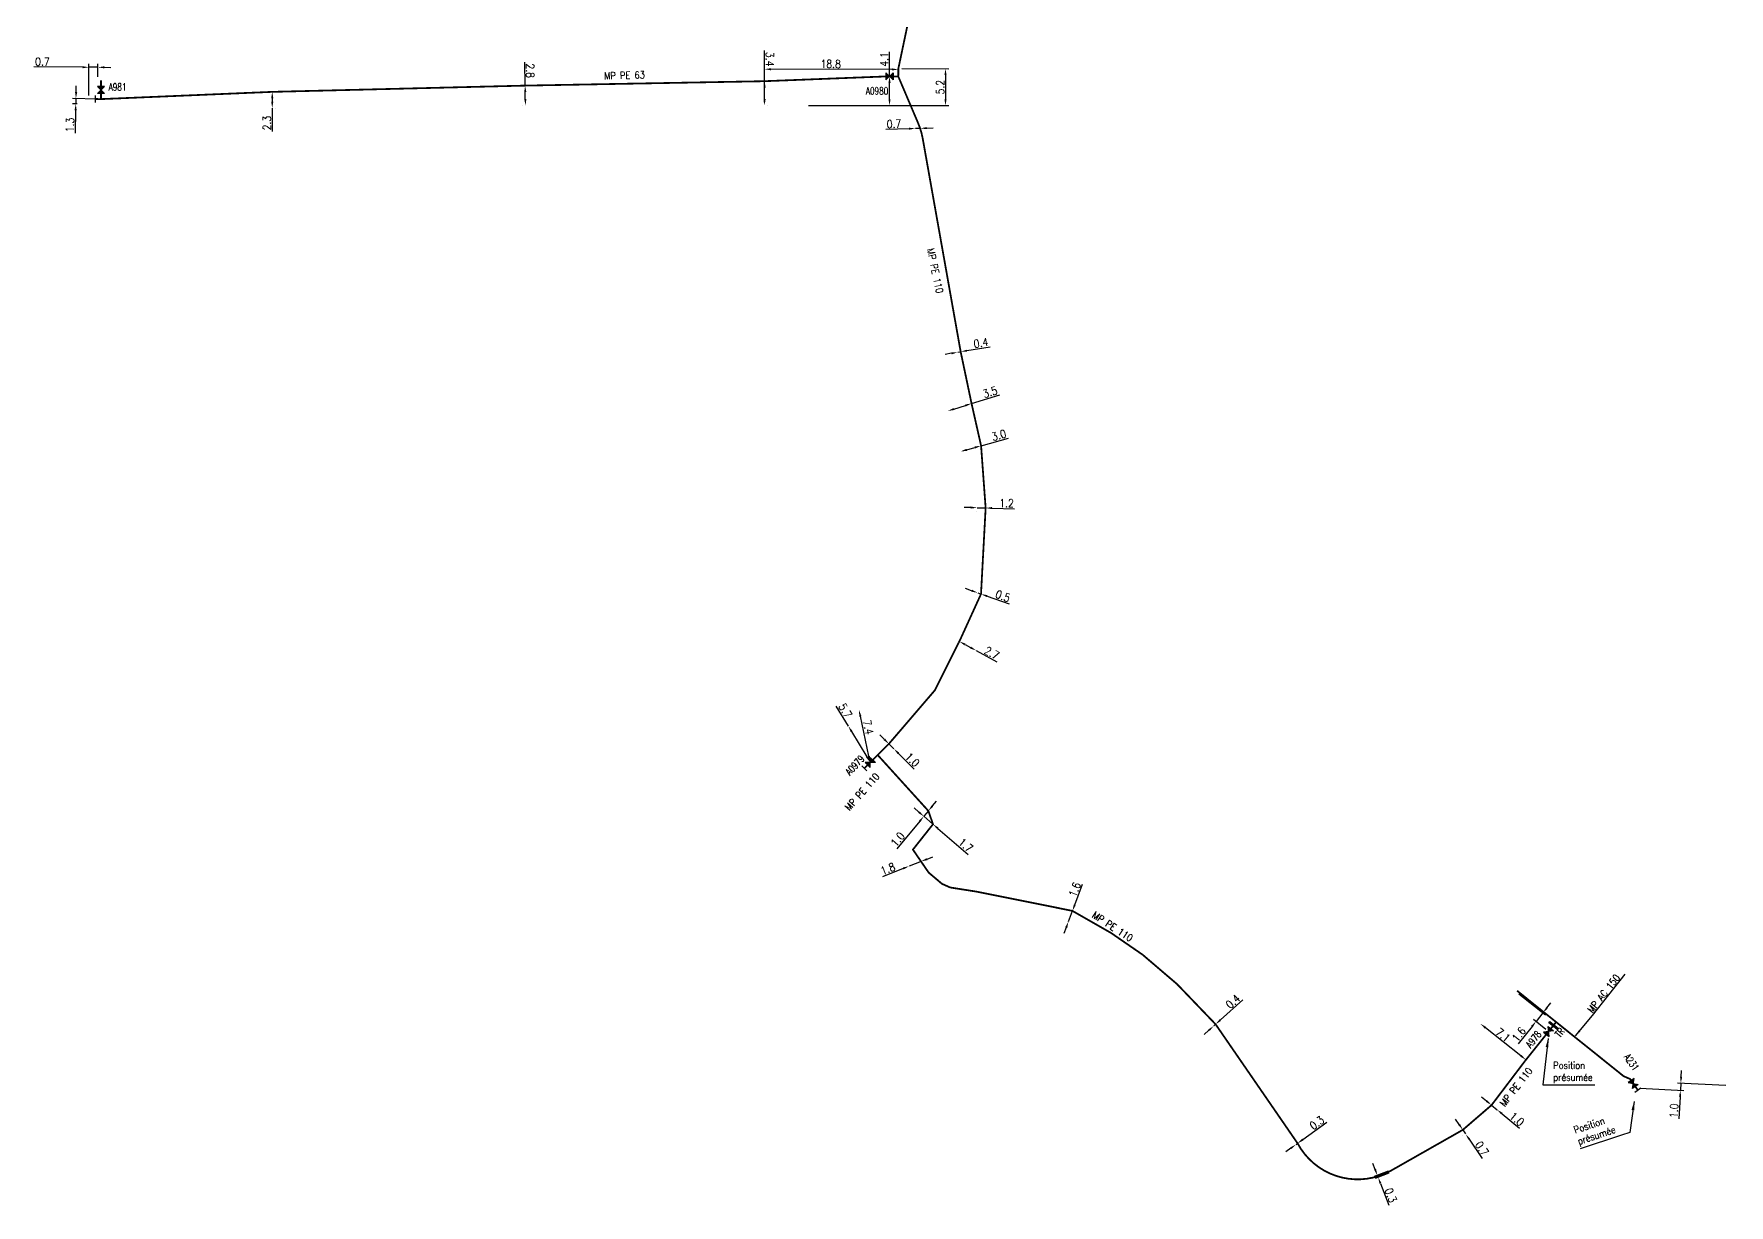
# Model space of a CAD drawing. Header units: millimetres. Extents: x 184308 to 185001, y 126998 to 128012.
# Drawn here: x 184308.1 to 184546.4, y 127096.8 to 127261.5 of the extents above; entities that cross this region are included whole.
import ezdxf
from ezdxf.enums import TextEntityAlignment as Align

# ---------------------------------------------------------------- set-up
doc = ezdxf.new("R2010")
doc.units = ezdxf.units.MM
doc.header["$PDMODE"] = 34
doc.layers.get('0').update_dxf_attribs({"linetype": 'CONTINUOUS'})
doc.layers.get('DEFPOINTS').update_dxf_attribs({"linetype": 'CONTINUOUS'})
for name, color, linetype in [('G_120', 4, 'CONTINUOUS'), ('G_300', 7, 'CONTINUOUS'), ('G_340', 7, 'CONTINUOUS')]:
    doc.layers.add(name, color=color, linetype=linetype)
doc.styles.add('G_ROMANS', font='ROMANS.SHX', dxfattribs={"width": 0.75})
doc.styles.get("Standard").update_dxf_attribs({"font": 'romans.shx', "width": 0.85})
doc.linetypes.add('G_typB_AP', pattern='A,5,-0.3,["o",Standard,S=1.5,R=0,X=0,Y=-0.5],-1.65', length=6.95)
doc.linetypes.add('G_TYPB_PE', pattern='A,5,-0.3,["o",Standard,S=1.5,R=0,X=0,Y=-0.5],-1.65', length=6.95)
doc.dimstyles.get("Standard").update_dxf_attribs({"dimtxt": 1.5, "dimasz": 1.2, "dimexe": 0.625, "dimexo": 0.625, "dimgap": 0.25, "dimtad": 1, "dimdec": 1, "dimzin": 0, "dimdsep": 46, "dimtxsty": 'Standard', "dimcen": -0.5, "dimadec": 0, "dimazin": 0, "dimtfac": 1, "dimtdec": 1, "dimtmove": 0, "dimatfit": 3, "dimfxl": 0, "dimtolj": 1, "dimtzin": 0, "dimarcsym": 0})

# ---------------------------------------------------------------- blocks, each defined once
blk = doc.blocks.new('*D2')
at = {"layer": 'DEFPOINTS', "color": 0, "linetype": 'Continuous', "transparency": 16777216}
for p in [(184513.02, 127110.82), (184513.79, 127110.18), (184513.79, 127110.18)]:
    blk.add_point(p, dxfattribs=at)
at = {"layer": 'G_120', "color": 0, "linetype": 'Continuous', "lineweight": -2, "transparency": 16777216}
for p, q in [((184512.33, 127111.39), (184511.63, 127111.96)), ((184513.02, 127110.82), (184513.79, 127110.18)), ((184514.49, 127109.61), (184516.97, 127107.57))]:
    blk.add_line(p, q, dxfattribs=at)
at = {"layer": 'G_120', "color": 0, "linetype": 'Continuous', "transparency": 16777216}
for points in [[(184512.42, 127111.5), (184512.23, 127111.27), (184513.02, 127110.82)], [(184514.59, 127109.73), (184514.4, 127109.49), (184513.79, 127110.18)]]:
    blk.add_solid(points, dxfattribs=at)
at = {"layer": 'G_120', "color": 0, "linetype": 'Continuous', "transparency": 16777216, "insert": (184516.58, 127108.86), "char_height": 1.125, "attachment_point": 5, "rotation": 320.6276}
blk.add_mtext('\\A1;1.0', dxfattribs=at)
blk = doc.blocks.new('*D3')
at = {"layer": 'DEFPOINTS', "color": 0, "linetype": 'Continuous', "transparency": 16777216}
for p in [(184508.98, 127107.34), (184509.38, 127106.76), (184509.38, 127106.76)]:
    blk.add_point(p, dxfattribs=at)
at = {"layer": 'G_120', "color": 0, "linetype": 'Continuous', "lineweight": -2, "transparency": 16777216}
for p, q in [((184508.48, 127108.09), (184507.97, 127108.83)), ((184508.98, 127107.34), (184509.38, 127106.76)), ((184508.99, 127106.5), (184508.99, 127106.5)), ((184509.88, 127106.02), (184511.72, 127103.3))]:
    blk.add_line(p, q, dxfattribs=at)
at = {"layer": 'G_120', "color": 0, "linetype": 'Continuous', "transparency": 16777216}
for points in [[(184508.6, 127108.17), (184508.35, 127108), (184508.98, 127107.34)], [(184510, 127106.1), (184509.76, 127105.93), (184509.38, 127106.76)]]:
    blk.add_solid(points, dxfattribs=at)
at = {"layer": 'G_120', "color": 0, "linetype": 'Continuous', "transparency": 16777216, "insert": (184511.67, 127104.71), "char_height": 1.125, "attachment_point": 5, "rotation": 304.1308}
blk.add_mtext('\\A1;0.7', dxfattribs=at)
blk = doc.blocks.new('*D4')
at = {"layer": 'DEFPOINTS', "color": 0, "linetype": 'Continuous', "transparency": 16777216}
for p in [(184497.08, 127100.66), (184498.91, 127101.69), (184499.02, 127101.41)]:
    blk.add_point(p, dxfattribs=at)
at = {"layer": 'G_120', "color": 0, "linetype": 'Continuous', "lineweight": -2, "transparency": 16777216}
for p, q in [((184496.65, 127101.78), (184496.32, 127102.62)), ((184498.47, 127101.52), (184496.53, 127100.77)), ((184498.58, 127101.24), (184496.64, 127100.49)), ((184496.97, 127100.94), (184497.08, 127100.66)), ((184497.4, 127099.82), (184498.58, 127096.76))]:
    blk.add_line(p, q, dxfattribs=at)
at = {"layer": 'G_120', "color": 0, "linetype": 'Continuous', "transparency": 16777216}
for points in [[(184496.79, 127101.83), (184496.51, 127101.73), (184496.97, 127100.94)], [(184497.54, 127099.87), (184497.26, 127099.77), (184497.08, 127100.66)]]:
    blk.add_solid(points, dxfattribs=at)
at = {"layer": 'G_120', "color": 0, "linetype": 'Continuous', "transparency": 16777216, "insert": (184498.85, 127098.14), "char_height": 1.125, "attachment_point": 5, "rotation": 291.0336}
blk.add_mtext('\\A1;0.3', dxfattribs=at)
blk = doc.blocks.new('*D5')
at = {"layer": 'DEFPOINTS', "color": 0, "linetype": 'Continuous', "transparency": 16777216}
for p in [(184485.55, 127105.3), (184485.55, 127105.3), (184485.76, 127105.44)]:
    blk.add_point(p, dxfattribs=at)
at = {"layer": 'G_120', "color": 0, "linetype": 'Continuous', "lineweight": -2, "transparency": 16777216}
for p, q in [((184486.49, 127105.97), (184489.88, 127108.42)), ((184484.82, 127104.77), (184484.09, 127104.25)), ((184485.55, 127105.3), (184485.76, 127105.44))]:
    blk.add_line(p, q, dxfattribs=at)
at = {"layer": 'G_120', "color": 0, "linetype": 'Continuous', "transparency": 16777216}
for points in [[(184484.74, 127104.89), (184484.91, 127104.65), (184485.55, 127105.3)], [(184486.4, 127106.09), (184486.57, 127105.85), (184485.76, 127105.44)]]:
    blk.add_solid(points, dxfattribs=at)
at = {"layer": 'G_120', "color": 0, "linetype": 'Continuous', "transparency": 16777216, "insert": (184488.48, 127108.33), "char_height": 1.125, "attachment_point": 5, "rotation": 35.7551}
blk.add_mtext('\\A1;0.3', dxfattribs=at)
blk = doc.blocks.new('*D6')
at = {"layer": 'DEFPOINTS', "color": 0, "linetype": 'Continuous', "transparency": 16777216}
for p in [(184473.97, 127121.95), (184473.97, 127121.95), (184474.23, 127122.19)]:
    blk.add_point(p, dxfattribs=at)
at = {"layer": 'G_120', "color": 0, "linetype": 'Continuous', "lineweight": -2, "transparency": 16777216}
for p, q in [((184474.9, 127122.79), (184478.08, 127125.64)), ((184473.97, 127121.95), (184474.23, 127122.19)), ((184473.3, 127121.35), (184472.63, 127120.75))]:
    blk.add_line(p, q, dxfattribs=at)
at = {"layer": 'G_120', "color": 0, "linetype": 'Continuous', "transparency": 16777216}
for points in [[(184473.2, 127121.46), (184473.4, 127121.24), (184473.97, 127121.95)], [(184474.8, 127122.9), (184475, 127122.67), (184474.23, 127122.19)]]:
    blk.add_solid(points, dxfattribs=at)
at = {"layer": 'G_120', "color": 0, "linetype": 'Continuous', "transparency": 16777216, "insert": (184476.68, 127125.39), "char_height": 1.125, "attachment_point": 5, "rotation": 41.8857}
blk.add_mtext('\\A1;0.4', dxfattribs=at)
blk = doc.blocks.new('*D7')
at = {"layer": 'DEFPOINTS', "color": 0, "linetype": 'Continuous', "transparency": 16777216}
for p in [(184454.11, 127138.13), (184453.55, 127136.63), (184453.55, 127136.63)]:
    blk.add_point(p, dxfattribs=at)
at = {"layer": 'G_120', "color": 0, "linetype": 'Continuous', "lineweight": -2, "transparency": 16777216}
for p, q in [((184454.43, 127138.97), (184455.53, 127141.91)), ((184453.55, 127136.63), (184454.11, 127138.13)), ((184453.24, 127135.79), (184452.92, 127134.95))]:
    blk.add_line(p, q, dxfattribs=at)
at = {"layer": 'G_120', "color": 0, "linetype": 'Continuous', "transparency": 16777216}
for points in [[(184454.29, 127139.02), (184454.57, 127138.92), (184454.11, 127138.13)], [(184453.1, 127135.84), (184453.38, 127135.74), (184453.55, 127136.63)]]:
    blk.add_solid(points, dxfattribs=at)
at = {"layer": 'G_120', "color": 0, "linetype": 'Continuous', "transparency": 16777216, "insert": (184454.44, 127141.13), "char_height": 1.125, "attachment_point": 5, "rotation": 69.4525}
blk.add_mtext('\\A1;1.6', dxfattribs=at)
blk = doc.blocks.new('*D8')
at = {"layer": 'DEFPOINTS', "color": 0, "linetype": 'Continuous', "transparency": 16777216}
for p in [(184431.16, 127144.42), (184431.16, 127144.42), (184432.83, 127145.08)]:
    blk.add_point(p, dxfattribs=at)
at = {"layer": 'G_120', "color": 0, "linetype": 'Continuous', "lineweight": -2, "transparency": 16777216}
for p, q in [((184433.67, 127145.41), (184434.51, 127145.74)), ((184430.32, 127144.09), (184427.39, 127142.94)), ((184432.83, 127145.08), (184431.16, 127144.42))]:
    blk.add_line(p, q, dxfattribs=at)
at = {"layer": 'G_120', "color": 0, "linetype": 'Continuous', "transparency": 16777216}
for points in [[(184433.61, 127145.55), (184433.72, 127145.27), (184432.83, 127145.08)], [(184430.26, 127144.23), (184430.37, 127143.95), (184431.16, 127144.42)]]:
    blk.add_solid(points, dxfattribs=at)
at = {"layer": 'G_120', "color": 0, "linetype": 'Continuous', "transparency": 16777216, "insert": (184428.16, 127144.05), "char_height": 1.125, "attachment_point": 5, "rotation": 21.4548}
blk.add_mtext('\\A1;1.8', dxfattribs=at)
blk = doc.blocks.new('*D9')
at = {"layer": 'DEFPOINTS', "color": 0, "linetype": 'Continuous', "transparency": 16777216}
for p in [(184433.22, 127151.43), (184433.22, 127151.43), (184434.51, 127150.32)]:
    blk.add_point(p, dxfattribs=at)
at = {"layer": 'G_120', "color": 0, "linetype": 'Continuous', "lineweight": -2, "transparency": 16777216}
for p, q in [((184432.54, 127152.01), (184431.86, 127152.6)), ((184432.92, 127151.07), (184432.92, 127151.07)), ((184433.22, 127151.43), (184434.51, 127150.32)), ((184434.21, 127149.96), (184434.21, 127149.96)), ((184435.2, 127149.73), (184439.47, 127146.07))]:
    blk.add_line(p, q, dxfattribs=at)
at = {"layer": 'G_120', "color": 0, "linetype": 'Continuous', "transparency": 16777216}
for points in [[(184432.64, 127152.13), (184432.44, 127151.9), (184433.22, 127151.43)], [(184435.29, 127149.85), (184435.1, 127149.62), (184434.51, 127150.32)]]:
    blk.add_solid(points, dxfattribs=at)
at = {"layer": 'G_120', "color": 0, "linetype": 'Continuous', "transparency": 16777216, "insert": (184439.11, 127147.37), "char_height": 1.125, "attachment_point": 5, "rotation": 319.3974}
blk.add_mtext('\\A1;1.7', dxfattribs=at)
blk = doc.blocks.new('*D10')
at = {"layer": 'DEFPOINTS', "color": 0, "linetype": 'Continuous', "transparency": 16777216}
for p in [(184433.22, 127151.43), (184433.22, 127151.43), (184433.86, 127152.19)]:
    blk.add_point(p, dxfattribs=at)
at = {"layer": 'G_120', "color": 0, "linetype": 'Continuous', "lineweight": -2, "transparency": 16777216}
for p, q in [((184434.44, 127152.89), (184435.01, 127153.58)), ((184432.65, 127150.73), (184429.41, 127146.85)), ((184433.86, 127152.19), (184433.22, 127151.43))]:
    blk.add_line(p, q, dxfattribs=at)
at = {"layer": 'G_120', "color": 0, "linetype": 'Continuous', "transparency": 16777216}
for points in [[(184434.32, 127152.98), (184434.55, 127152.79), (184433.86, 127152.19)], [(184432.53, 127150.83), (184432.76, 127150.64), (184433.22, 127151.43)]]:
    blk.add_solid(points, dxfattribs=at)
at = {"layer": 'G_120', "color": 0, "linetype": 'Continuous', "transparency": 16777216, "insert": (184429.55, 127148.19), "char_height": 1.125, "attachment_point": 5, "rotation": 50.2006}
blk.add_mtext('\\A1;1.0', dxfattribs=at)
blk = doc.blocks.new('*D11')
at = {"layer": 'DEFPOINTS', "color": 0, "linetype": 'Continuous', "transparency": 16777216}
for p in [(184436.59, 127208.43), (184436.59, 127208.43), (184439.93, 127209.48)]:
    blk.add_point(p, dxfattribs=at)
at = {"layer": 'G_120', "color": 0, "linetype": 'Continuous', "lineweight": -2, "transparency": 16777216}
for p, q in [((184439.93, 127209.48), (184443.89, 127210.72)), ((184437.45, 127208.7), (184439.07, 127209.21))]:
    blk.add_line(p, q, dxfattribs=at)
at = {"layer": 'G_120', "color": 0, "linetype": 'Continuous', "transparency": 16777216}
for points in [[(184437.41, 127208.84), (184437.5, 127208.56), (184436.59, 127208.43)], [(184439.03, 127209.35), (184439.12, 127209.06), (184439.93, 127209.48)]]:
    blk.add_solid(points, dxfattribs=at)
at = {"layer": 'G_120', "color": 0, "linetype": 'Continuous', "transparency": 16777216, "insert": (184442.53, 127211.08), "char_height": 1.125, "attachment_point": 5, "rotation": 17.428}
blk.add_mtext('\\A1;3.5', dxfattribs=at)
blk = doc.blocks.new('*D12')
at = {"layer": 'DEFPOINTS', "color": 0, "linetype": 'Continuous', "transparency": 16777216}
for p in [(184438.38, 127202.73), (184438.38, 127202.73), (184441.27, 127203.54)]:
    blk.add_point(p, dxfattribs=at)
at = {"layer": 'G_120', "color": 0, "linetype": 'Continuous', "lineweight": -2, "transparency": 16777216}
for p, q in [((184439.25, 127202.97), (184440.4, 127203.29)), ((184441.27, 127203.54), (184445.12, 127204.61))]:
    blk.add_line(p, q, dxfattribs=at)
at = {"layer": 'G_120', "color": 0, "linetype": 'Continuous', "transparency": 16777216}
for points in [[(184439.21, 127203.11), (184439.29, 127202.82), (184438.38, 127202.73)], [(184440.36, 127203.44), (184440.44, 127203.15), (184441.27, 127203.54)]]:
    blk.add_solid(points, dxfattribs=at)
at = {"layer": 'G_120', "color": 0, "linetype": 'Continuous', "transparency": 16777216, "insert": (184443.77, 127205.02), "char_height": 1.125, "attachment_point": 5, "rotation": 15.6631}
blk.add_mtext('\\A1;3.0', dxfattribs=at)
blk = doc.blocks.new('*D13')
at = {"layer": 'DEFPOINTS', "color": 0, "linetype": 'Continuous', "transparency": 16777216}
for p in [(184440.71, 127194.82), (184440.71, 127194.82), (184441.91, 127194.79)]:
    blk.add_point(p, dxfattribs=at)
at = {"layer": 'G_120', "color": 0, "linetype": 'Continuous', "lineweight": -2, "transparency": 16777216}
for p, q in [((184439.81, 127194.85), (184438.91, 127194.87)), ((184440.69, 127194.35), (184440.69, 127194.35)), ((184440.71, 127194.82), (184441.91, 127194.79)), ((184441.89, 127194.32), (184441.89, 127194.32)), ((184442.81, 127194.77), (184445.95, 127194.69))]:
    blk.add_line(p, q, dxfattribs=at)
at = {"layer": 'G_120', "color": 0, "linetype": 'Continuous', "transparency": 16777216}
for points in [[(184439.81, 127195), (184439.8, 127194.7), (184440.71, 127194.82)], [(184442.81, 127194.92), (184442.8, 127194.62), (184441.91, 127194.79)]]:
    blk.add_solid(points, dxfattribs=at)
at = {"layer": 'G_120', "color": 0, "linetype": 'Continuous', "transparency": 16777216, "insert": (184444.85, 127195.47), "char_height": 1.125, "attachment_point": 5, "rotation": 358.5499}
blk.add_mtext('\\A1;1.2', dxfattribs=at)
blk = doc.blocks.new('*D14')
at = {"layer": 'DEFPOINTS', "color": 0, "linetype": 'Continuous', "transparency": 16777216}
for p in [(184440.79, 127182.86), (184440.79, 127182.86), (184441.26, 127182.69)]:
    blk.add_point(p, dxfattribs=at)
at = {"layer": 'G_120', "color": 0, "linetype": 'Continuous', "lineweight": -2, "transparency": 16777216}
for p, q in [((184439.94, 127183.16), (184439.09, 127183.46)), ((184440.79, 127182.86), (184441.26, 127182.69)), ((184442.11, 127182.39), (184445.2, 127181.3))]:
    blk.add_line(p, q, dxfattribs=at)
at = {"layer": 'G_120', "color": 0, "linetype": 'Continuous', "transparency": 16777216}
for points in [[(184439.99, 127183.3), (184439.89, 127183.02), (184440.79, 127182.86)], [(184442.16, 127182.53), (184442.06, 127182.25), (184441.26, 127182.69)]]:
    blk.add_solid(points, dxfattribs=at)
at = {"layer": 'G_120', "color": 0, "linetype": 'Continuous', "transparency": 16777216, "insert": (184444.33, 127182.4), "char_height": 1.125, "attachment_point": 5, "rotation": 340.5113}
blk.add_mtext('\\A1;0.5', dxfattribs=at)
blk = doc.blocks.new('*D15')
at = {"layer": 'DEFPOINTS', "color": 0, "linetype": 'Continuous', "transparency": 16777216}
for p in [(184438.22, 127176.02), (184440.59, 127174.73), (184440.59, 127174.73)]:
    blk.add_point(p, dxfattribs=at)
at = {"layer": 'G_120', "color": 0, "linetype": 'Continuous', "lineweight": -2, "transparency": 16777216}
for p, q in [((184439.01, 127175.59), (184439.8, 127175.16)), ((184440.59, 127174.73), (184443.47, 127173.16))]:
    blk.add_line(p, q, dxfattribs=at)
at = {"layer": 'G_120', "color": 0, "linetype": 'Continuous', "transparency": 16777216}
for points in [[(184439.08, 127175.72), (184438.93, 127175.46), (184438.22, 127176.02)], [(184439.87, 127175.29), (184439.72, 127175.03), (184440.59, 127174.73)]]:
    blk.add_solid(points, dxfattribs=at)
at = {"layer": 'G_120', "color": 0, "linetype": 'Continuous', "transparency": 16777216, "insert": (184442.78, 127174.39), "char_height": 1.125, "attachment_point": 5, "rotation": 331.4368}
blk.add_mtext('\\A1;2.7', dxfattribs=at)
blk = doc.blocks.new('*D16')
at = {"layer": 'DEFPOINTS', "color": 0, "linetype": 'Continuous', "transparency": 16777216}
for p in [(184438.01, 127216.69), (184438.01, 127216.69), (184438.4, 127216.76)]:
    blk.add_point(p, dxfattribs=at)
at = {"layer": 'G_120', "color": 0, "linetype": 'Continuous', "lineweight": -2, "transparency": 16777216}
for p, q in [((184438.01, 127216.69), (184438.4, 127216.76)), ((184439.29, 127216.91), (184442.56, 127217.46)), ((184437.12, 127216.54), (184436.23, 127216.39))]:
    blk.add_line(p, q, dxfattribs=at)
at = {"layer": 'G_120', "color": 0, "linetype": 'Continuous', "transparency": 16777216}
for points in [[(184437.09, 127216.69), (184437.14, 127216.39), (184438.01, 127216.69)], [(184439.26, 127217.05), (184439.31, 127216.76), (184438.4, 127216.76)]]:
    blk.add_solid(points, dxfattribs=at)
at = {"layer": 'G_120', "color": 0, "linetype": 'Continuous', "transparency": 16777216, "insert": (184441.24, 127218), "char_height": 1.125, "attachment_point": 5, "rotation": 9.6191}
blk.add_mtext('\\A1;0.4', dxfattribs=at)
blk = doc.blocks.new('*D17')
at = {"layer": 'DEFPOINTS', "color": 0, "linetype": 'Continuous', "transparency": 16777216}
for p in [(184432.04, 127248.15), (184432.04, 127248.15), (184432.74, 127248.17)]:
    blk.add_point(p, dxfattribs=at)
at = {"layer": 'G_120', "color": 0, "linetype": 'Continuous', "lineweight": -2, "transparency": 16777216}
for p, q in [((184431.14, 127248.12), (184427.86, 127248.02)), ((184432.74, 127248.17), (184432.04, 127248.15)), ((184433.64, 127248.2), (184434.54, 127248.23))]:
    blk.add_line(p, q, dxfattribs=at)
at = {"layer": 'G_120', "color": 0, "linetype": 'Continuous', "transparency": 16777216}
for points in [[(184431.13, 127248.27), (184431.14, 127247.97), (184432.04, 127248.15)], [(184433.63, 127248.35), (184433.64, 127248.05), (184432.74, 127248.17)]]:
    blk.add_solid(points, dxfattribs=at)
at = {"layer": 'G_120', "color": 0, "linetype": 'Continuous', "transparency": 16777216, "insert": (184429.03, 127248.8), "char_height": 1.125, "attachment_point": 5, "rotation": 1.814}
blk.add_mtext('\\A1;0.7', dxfattribs=at)
blk = doc.blocks.new('*D18')
at = {"layer": 'DEFPOINTS', "color": 0, "linetype": 'Continuous', "transparency": 16777216}
for p in [(184410.83, 127254.8), (184410.83, 127251.4), (184410.84, 127251.4)]:
    blk.add_point(p, dxfattribs=at)
at = {"layer": 'G_120', "color": 0, "linetype": 'Continuous', "lineweight": -2, "transparency": 16777216}
for p, q in [((184410.84, 127254.8), (184410.84, 127259.12)), ((184411.29, 127254.8), (184411.31, 127254.8)), ((184410.84, 127252.3), (184410.84, 127253.9)), ((184411.3, 127251.4), (184411.31, 127251.4))]:
    blk.add_line(p, q, dxfattribs=at)
at = {"layer": 'G_120', "color": 0, "linetype": 'Continuous', "transparency": 16777216}
for points in [[(184410.99, 127253.9), (184410.69, 127253.9), (184410.84, 127254.8)], [(184410.99, 127252.3), (184410.69, 127252.3), (184410.84, 127251.4)]]:
    blk.add_solid(points, dxfattribs=at)
at = {"layer": 'G_120', "color": 0, "linetype": 'Continuous', "transparency": 16777216, "insert": (184411.59, 127257.9), "char_height": 1.125, "attachment_point": 5, "rotation": 270.0267}
blk.add_mtext('\\A1;3.4', dxfattribs=at)
blk = doc.blocks.new('*D19')
at = {"layer": 'DEFPOINTS', "color": 0, "linetype": 'Continuous', "transparency": 16777216}
for p in [(184377.18, 127254.18), (184377.23, 127251.38), (184377.23, 127251.38)]:
    blk.add_point(p, dxfattribs=at)
at = {"layer": 'G_120', "color": 0, "linetype": 'Continuous', "lineweight": -2, "transparency": 16777216}
for p, q in [((184377.18, 127254.18), (184377.13, 127257.46)), ((184376.72, 127254.17), (184376.72, 127254.17)), ((184377.21, 127252.28), (184377.2, 127253.28)), ((184376.76, 127251.37), (184376.76, 127251.37))]:
    blk.add_line(p, q, dxfattribs=at)
at = {"layer": 'G_120', "color": 0, "linetype": 'Continuous', "transparency": 16777216}
for points in [[(184377.35, 127253.28), (184377.05, 127253.28), (184377.18, 127254.18)], [(184377.36, 127252.28), (184377.06, 127252.28), (184377.23, 127251.38)]]:
    blk.add_solid(points, dxfattribs=at)
at = {"layer": 'G_120', "color": 0, "linetype": 'Continuous', "transparency": 16777216, "insert": (184377.9, 127256.28), "char_height": 1.125, "attachment_point": 5, "rotation": 270.8667}
blk.add_mtext('\\A1;2.8', dxfattribs=at)
blk = doc.blocks.new('*D20')
at = {"layer": 'DEFPOINTS', "color": 0, "linetype": 'Continuous', "transparency": 16777216}
for p in [(184341.64, 127253.3), (184341.64, 127251), (184341.64, 127251)]:
    blk.add_point(p, dxfattribs=at)
at = {"layer": 'G_120', "color": 0, "linetype": 'Continuous', "lineweight": -2, "transparency": 16777216}
for p, q in [((184342.11, 127253.3), (184342.11, 127253.3)), ((184341.64, 127252.4), (184341.64, 127251.9)), ((184341.64, 127251), (184341.64, 127247.72)), ((184342.11, 127251), (184342.11, 127251))]:
    blk.add_line(p, q, dxfattribs=at)
at = {"layer": 'G_120', "color": 0, "linetype": 'Continuous', "transparency": 16777216}
for points in [[(184341.49, 127252.4), (184341.79, 127252.4), (184341.64, 127253.3)], [(184341.49, 127251.9), (184341.79, 127251.9), (184341.64, 127251)]]:
    blk.add_solid(points, dxfattribs=at)
at = {"layer": 'G_120', "color": 0, "linetype": 'Continuous', "transparency": 16777216, "insert": (184340.89, 127248.91), "char_height": 1.125, "attachment_point": 5, "rotation": 90}
blk.add_mtext('\\A1;2.3', dxfattribs=at)
blk = doc.blocks.new('G_300_04')
at = {"linetype": 'Continuous'}
h = blk.add_hatch(color=0, dxfattribs=at)
h.paths.add_polyline_path([(-0.5, 0.5), (-0.5, -0.5), (0, 0)])
h.paths.add_polyline_path([(0.5, 0.5), (0, 0), (0.5, -0.5)])
at = {"color": 0, "linetype": 'Continuous', "flags": 128}
blk.add_lwpolyline([(-0.5, -0.5), (0.5, 0.5), (0.5, -0.5), (-0.5, 0.5)], close=True, dxfattribs=at)
at = {"color": 0, "linetype": 'Continuous', "width": 0.75}
blk.add_attdef('NUM', text='', height=1, dxfattribs=at).set_placement((0, 1.78), align=Align.MIDDLE_CENTER)
at = {"color": 0, "linetype": 'Continuous', "width": 0.75, "flags": 3}
for tag, p in [('DEF_LEG', (0, -5)), ('DEF_COUP', (0, -7.5)), ('DEF_TYPE', (0, -10))]:
    blk.add_attdef(tag, text='', height=1.2, dxfattribs=at).set_placement(p, align=Align.MIDDLE)
blk = doc.blocks.new('G_340_07')
at = {"color": 0, "linetype": 'Continuous', "const_width": 0.25, "flags": 128}
blk.add_lwpolyline([(0, 0), (0.35, 0)], dxfattribs=at)
at = {"color": 0, "linetype": 'Continuous', "flags": 128}
blk.add_lwpolyline([(0.35, -0.5), (0.35, 0.5)], dxfattribs=at)
at = {"color": 0, "linetype": 'Continuous', "width": 0.75, "flags": 3}
for tag, p in [('DEF_LEG', (0, -5)), ('DEF_COUP', (0, -7.5)), ('DEF_TYPE', (0, -10))]:
    blk.add_attdef(tag, text='', height=1.2, dxfattribs=at).set_placement(p, align=Align.MIDDLE)
blk = doc.blocks.new('*D21')
at = {"layer": 'DEFPOINTS', "color": 0, "linetype": 'Continuous', "transparency": 16777216}
for p in [(184428.31, 127161.62), (184429.02, 127160.92), (184429.02, 127160.92)]:
    blk.add_point(p, dxfattribs=at)
at = {"layer": 'G_120', "color": 0, "linetype": 'Continuous', "lineweight": -2, "transparency": 16777216}
for p, q in [((184427.67, 127162.26), (184427.03, 127162.89)), ((184428.31, 127161.62), (184429.02, 127160.92)), ((184429.65, 127160.28), (184431.88, 127158.06))]:
    blk.add_line(p, q, dxfattribs=at)
at = {"layer": 'G_120', "color": 0, "linetype": 'Continuous', "transparency": 16777216}
for points in [[(184427.78, 127162.36), (184427.56, 127162.15), (184428.31, 127161.62)], [(184429.76, 127160.39), (184429.55, 127160.17), (184429.02, 127160.92)]]:
    blk.add_solid(points, dxfattribs=at)
at = {"layer": 'G_120', "color": 0, "linetype": 'Continuous', "transparency": 16777216, "insert": (184431.61, 127159.38), "char_height": 1.125, "attachment_point": 5, "rotation": 315.066}
blk.add_mtext('\\A1;1.0', dxfattribs=at)
blk = doc.blocks.new('*D22')
at = {"layer": 'DEFPOINTS', "color": 0, "transparency": 16777216}
for p in [(184428.4, 127255.47), (184416.52, 127251.39), (184428.4, 127251.37)]:
    blk.add_point(p, dxfattribs=at)
at = {"layer": 'G_300', "color": 0, "lineweight": -2, "transparency": 16777216}
for p, q in [((184428.4, 127255.47), (184428.41, 127258.91)), ((184428.4, 127252.27), (184428.4, 127254.57)), ((184416.99, 127251.39), (184428.87, 127251.37))]:
    blk.add_line(p, q, dxfattribs=at)
at = {"layer": 'G_300', "color": 0, "transparency": 16777216}
for points in [[(184428.25, 127254.57), (184428.55, 127254.57), (184428.4, 127255.47)], [(184428.25, 127252.27), (184428.55, 127252.27), (184428.4, 127251.37)]]:
    blk.add_solid(points, dxfattribs=at)
at = {"layer": 'G_300', "color": 0, "transparency": 16777216, "insert": (184427.66, 127257.86), "char_height": 1.125, "attachment_point": 5, "rotation": 89.9014}
blk.add_mtext('\\A1;4.1', dxfattribs=at)
blk = doc.blocks.new('*D23')
at = {"layer": 'DEFPOINTS', "color": 0, "linetype": 'Continuous', "transparency": 16777216}
for p in [(184410.84, 127256.49), (184429.64, 127256.57), (184410.83, 127251.4)]:
    blk.add_point(p, dxfattribs=at)
at = {"layer": 'G_120', "color": 0, "linetype": 'Continuous', "lineweight": -2, "transparency": 16777216}
for p, q in [((184410.83, 127251.87), (184410.84, 127256.95)), ((184428.74, 127256.45), (184411.74, 127256.48)), ((184429.64, 127256.1), (184429.64, 127255.98))]:
    blk.add_line(p, q, dxfattribs=at)
at = {"layer": 'G_120', "color": 0, "linetype": 'Continuous', "transparency": 16777216}
for points in [[(184411.74, 127256.63), (184411.74, 127256.33), (184410.84, 127256.49)], [(184428.74, 127256.6), (184428.74, 127256.3), (184429.64, 127256.45)]]:
    blk.add_solid(points, dxfattribs=at)
at = {"layer": 'G_120', "color": 0, "linetype": 'Continuous', "transparency": 16777216, "insert": (184420.13, 127257.22), "char_height": 1.125, "attachment_point": 5, "rotation": 359.9014}
blk.add_mtext('\\A1;18.8', dxfattribs=at)
blk = doc.blocks.new('*D24')
at = {"layer": 'DEFPOINTS', "color": 0, "linetype": 'Continuous', "transparency": 16777216}
for p in [(184429.64, 127256.57), (184416.52, 127251.39), (184436.26, 127251.36)]:
    blk.add_point(p, dxfattribs=at)
at = {"layer": 'G_120', "color": 0, "linetype": 'Continuous', "lineweight": -2, "transparency": 16777216}
for p, q in [((184430.11, 127256.57), (184436.74, 127256.56)), ((184436.27, 127255.66), (184436.27, 127252.26)), ((184416.99, 127251.39), (184436.73, 127251.36))]:
    blk.add_line(p, q, dxfattribs=at)
at = {"layer": 'G_120', "color": 0, "linetype": 'Continuous', "transparency": 16777216}
for points in [[(184436.12, 127255.66), (184436.42, 127255.66), (184436.27, 127256.56)], [(184436.12, 127252.26), (184436.42, 127252.26), (184436.26, 127251.36)]]:
    blk.add_solid(points, dxfattribs=at)
at = {"layer": 'G_120', "color": 0, "linetype": 'Continuous', "transparency": 16777216, "insert": (184435.52, 127253.96), "char_height": 1.125, "attachment_point": 5, "rotation": 89.9014}
blk.add_mtext('\\A1;5.2', dxfattribs=at)
blk = doc.blocks.new('*D25')
at = {"layer": 'DEFPOINTS', "color": 0, "linetype": 'Continuous', "transparency": 16777216}
for p in [(184314.02, 127251.62), (184314.7, 127251.6), (184317.56, 127252.28)]:
    blk.add_point(p, dxfattribs=at)
at = {"layer": 'G_120', "color": 0, "linetype": 'Continuous', "lineweight": -2, "transparency": 16777216}
for p, q in [((184314.07, 127253.27), (184314.09, 127254.17)), ((184314.23, 127251.61), (184313.56, 127251.63)), ((184317.09, 127252.29), (184313.57, 127252.38)), ((184314, 127250.72), (184313.92, 127247.51)), ((184314.04, 127252.37), (184314.02, 127251.62))]:
    blk.add_line(p, q, dxfattribs=at)
at = {"layer": 'G_120', "color": 0, "linetype": 'Continuous', "transparency": 16777216}
for points in [[(184313.92, 127253.27), (184314.22, 127253.27), (184314.04, 127252.37)], [(184313.85, 127250.72), (184314.15, 127250.72), (184314.02, 127251.62)]]:
    blk.add_solid(points, dxfattribs=at)
at = {"layer": 'G_120', "color": 0, "linetype": 'Continuous', "transparency": 16777216, "insert": (184313.2, 127248.65), "char_height": 1.125, "attachment_point": 5, "rotation": 88.5402}
blk.add_mtext('\\A1;1.3', dxfattribs=at)
blk = doc.blocks.new('*D26')
at = {"layer": 'DEFPOINTS', "color": 0, "linetype": 'Continuous', "transparency": 16777216}
for p in [(184317.13, 127254.93), (184317.14, 127256.75), (184315.84, 127252.32)]:
    blk.add_point(p, dxfattribs=at)
at = {"layer": 'G_120', "color": 0, "linetype": 'Continuous', "lineweight": -2, "transparency": 16777216}
for p, q in [((184315.85, 127252.79), (184315.87, 127257.23)), ((184317.13, 127255.4), (184317.14, 127257.22)), ((184314.97, 127256.76), (184308.14, 127256.8)), ((184317.14, 127256.75), (184315.87, 127256.76)), ((184318.04, 127256.75), (184318.94, 127256.74))]:
    blk.add_line(p, q, dxfattribs=at)
at = {"layer": 'G_120', "color": 0, "linetype": 'Continuous', "transparency": 16777216}
for points in [[(184314.97, 127256.91), (184314.97, 127256.61), (184315.87, 127256.76)], [(184318.04, 127256.9), (184318.04, 127256.6), (184317.14, 127256.75)]]:
    blk.add_solid(points, dxfattribs=at)
at = {"layer": 'G_120', "color": 0, "linetype": 'Continuous', "transparency": 16777216, "insert": (184309.33, 127257.54), "char_height": 1.125, "attachment_point": 5, "rotation": 359.6876}
blk.add_mtext('\\A1;0.7', dxfattribs=at)
blk = doc.blocks.new('*D171')
at = {"layer": 'DEFPOINTS', "color": 0, "linetype": 'Continuous', "transparency": 16777216}
for p in [(184511.46, 127122.26), (184511.46, 127122.26), (184517.85, 127117.19)]:
    blk.add_point(p, dxfattribs=at)
at = {"layer": 'G_120', "color": 0, "linetype": 'Continuous', "lineweight": -2, "transparency": 16777216}
blk.add_line((184517.15, 127117.75), (184512.16, 127121.7), dxfattribs=at)
at = {"layer": 'G_120', "color": 0, "linetype": 'Continuous', "transparency": 16777216}
for points in [[(184512.26, 127121.82), (184512.07, 127121.58), (184511.46, 127122.26)], [(184517.24, 127117.87), (184517.05, 127117.64), (184517.85, 127117.19)]]:
    blk.add_solid(points, dxfattribs=at)
at = {"layer": 'G_120', "color": 0, "linetype": 'Continuous', "transparency": 16777216, "insert": (184514.65, 127120.69), "char_height": 1.125, "attachment_point": 5, "rotation": 321.6139}
blk.add_mtext('\\A1;7.1', dxfattribs=at)
blk = doc.blocks.new('G_340_16')
at = {"linetype": 'Continuous'}
blk.add_hatch(color=0, dxfattribs=at).paths.add_polyline_path([(0.12, 0.75), (-0.12, 0.75), (-0.12, -0.75), (0.12, -0.75)])
at = {"color": 0, "linetype": 'Continuous'}
blk.add_lwpolyline([(-0.12, 0.75), (0.12, 0.75), (0.12, -0.75), (-0.12, -0.75)], close=True, dxfattribs=at)
at = {"color": 0, "linetype": 'Continuous', "width": 0.75}
for tag, height, flags, p in [('TR', 1, 8, (0, 1.88)), ('DEF_LEG', 1.2, 3, (0, -5)), ('DEF_COUP', 1.2, 3, (0, -7.5)), ('DEF_TYPE', 1.2, 3, (0, -10))]:
    blk.add_attdef(tag, text='', height=height, dxfattribs=dict(at, flags=flags)).set_placement(p, align=Align.MIDDLE)
blk = doc.blocks.new('*D172')
at = {"layer": 'DEFPOINTS', "color": 0, "transparency": 16777216}
for p in [(184533.37, 127113.23), (184539.62, 127113.9), (184546.41, 127113.54)]:
    blk.add_point(p, dxfattribs=at)
at = {"layer": 'G_340', "color": 0, "lineweight": -2, "transparency": 16777216}
for p, q in [((184539.67, 127114.8), (184539.72, 127115.7)), ((184533.84, 127113.21), (184540.04, 127112.88)), ((184545.94, 127113.56), (184539.15, 127113.93)), ((184539.52, 127112), (184539.35, 127108.87)), ((184539.62, 127113.9), (184539.57, 127112.9))]:
    blk.add_line(p, q, dxfattribs=at)
at = {"layer": 'G_340', "color": 0, "transparency": 16777216}
for points in [[(184539.52, 127114.81), (184539.82, 127114.79), (184539.62, 127113.9)], [(184539.37, 127112.01), (184539.67, 127112), (184539.57, 127112.9)]]:
    blk.add_solid(points, dxfattribs=at)
at = {"layer": 'G_340', "color": 0, "transparency": 16777216, "insert": (184538.66, 127110.03), "char_height": 1.125, "attachment_point": 5, "rotation": 86.9315}
blk.add_mtext('\\A1;1.0', dxfattribs=at)
blk = doc.blocks.new('*D207')
at = {"layer": 'DEFPOINTS', "color": 0, "linetype": 'Continuous', "transparency": 16777216}
for p in [(184422.62, 127164.11), (184422.62, 127164.11), (184425.7, 127159.01)]:
    blk.add_point(p, dxfattribs=at)
at = {"layer": 'G_300', "color": 0, "linetype": 'Continuous', "lineweight": -2, "transparency": 16777216}
for p, q in [((184422.62, 127164.11), (184420.92, 127166.92)), ((184425.24, 127159.78), (184423.08, 127163.34)), ((184425.3, 127158.77), (184425.3, 127158.77))]:
    blk.add_line(p, q, dxfattribs=at)
at = {"layer": 'G_300', "color": 0, "linetype": 'Continuous', "transparency": 16777216}
for points in [[(184423.21, 127163.42), (184422.95, 127163.26), (184422.62, 127164.11)], [(184425.36, 127159.86), (184425.11, 127159.7), (184425.7, 127159.01)]]:
    blk.add_solid(points, dxfattribs=at)
at = {"layer": 'G_300', "color": 0, "linetype": 'Continuous', "transparency": 16777216, "insert": (184422.18, 127166.29), "char_height": 1.125, "attachment_point": 5, "rotation": 301.1541}
blk.add_mtext('\\A1;5.7', dxfattribs=at)
blk = doc.blocks.new('*D208')
at = {"layer": 'DEFPOINTS', "color": 0, "linetype": 'Continuous', "transparency": 16777216}
for p in [(184424.11, 127166.37), (184424.11, 127166.37), (184425.7, 127159.01)]:
    blk.add_point(p, dxfattribs=at)
at = {"layer": 'G_300', "color": 0, "linetype": 'Continuous', "lineweight": -2, "transparency": 16777216}
for p, q in [((184425.51, 127159.89), (184424.3, 127165.49)), ((184426.16, 127159.11), (184426.16, 127159.11))]:
    blk.add_line(p, q, dxfattribs=at)
at = {"layer": 'G_300', "color": 0, "linetype": 'Continuous', "transparency": 16777216}
for points in [[(184424.45, 127165.52), (184424.15, 127165.46), (184424.11, 127166.37)], [(184425.66, 127159.92), (184425.36, 127159.86), (184425.7, 127159.01)]]:
    blk.add_solid(points, dxfattribs=at)
at = {"layer": 'G_300', "color": 0, "linetype": 'Continuous', "transparency": 16777216, "insert": (184425.4, 127163.96), "char_height": 1.125, "attachment_point": 5, "rotation": 282.2073}
blk.add_mtext('\\A1;7.4', dxfattribs=at)
blk = doc.blocks.new('*D218')
at = {"layer": 'DEFPOINTS', "color": 0, "transparency": 16777216}
for p in [(184516.51, 127126.79), (184520.24, 127123.8), (184521.04, 127121.17)]:
    blk.add_point(p, dxfattribs=at)
at = {"layer": 'G_300', "color": 0, "lineweight": -2, "transparency": 16777216}
for p, q in [((184516.87, 127126.49), (184520.61, 127123.5)), ((184520.24, 127123.8), (184519.27, 127122.59)), ((184520.81, 127124.5), (184521.37, 127125.2)), ((184518.71, 127121.88), (184516.75, 127119.43)), ((184520.67, 127121.47), (184518.91, 127122.88))]:
    blk.add_line(p, q, dxfattribs=at)
at = {"layer": 'G_300', "color": 0, "transparency": 16777216}
for points in [[(184520.69, 127124.59), (184520.92, 127124.4), (184520.24, 127123.8)], [(184518.59, 127121.98), (184518.83, 127121.79), (184519.27, 127122.59)]]:
    blk.add_solid(points, dxfattribs=at)
at = {"layer": 'G_300', "color": 0, "transparency": 16777216, "insert": (184516.86, 127120.77), "char_height": 1.125, "attachment_point": 5, "rotation": 51.317}
blk.add_mtext('\\A1;1.6', dxfattribs=at)

msp = doc.modelspace()

# ---------------------------------------------------------------- linework, layer by layer
at = {"layer": 'G_120', "linetype": 'G_TYPB_PE', "ltscale": 0.5, "flags": 128}
for points in [[(184431.22, 127264.08, 0.25, 0.25, 0), (184429.64, 127256.57, 0.25, 0.25, 0), (184429.63, 127255.47, 0, 0, 0)], [(184428.9, 127255.47, 0.25, 0.25, 0), (184429.63, 127255.47, 0.25, 0.25, 0), (184432.41, 127248.93, 0.25, 0.25, -0.056519), (184433.06, 127246.77, 0.25, 0.25, 0), (184438.4, 127216.76, 0.25, 0.25, 0), (184439.93, 127209.48, 0.25, 0.25, 0), (184441.27, 127203.54, 0.25, 0.25, 0), (184441.91, 127194.79, 0.25, 0.25, 0), (184441.26, 127182.69, 0.25, 0.25, 0), (184438.32, 127176.24, 0.25, 0.25, -0.009217), (184438.16, 127175.91, 0.25, 0.25, 0), (184434.77, 127169.15, 0.25, 0.25, 0), (184428.31, 127161.62, 0.25, 0.25, 0), (184426.74, 127160.05, 0.25, 0.25, 0), (184426.05, 127159.36, 0, 0, 0)]]:
    msp.add_lwpolyline(points, format="xyseb", dxfattribs=at)
at = {"layer": 'G_120', "linetype": 'G_TYPB_PE', "ltscale": 0.5, "const_width": 0.25, "flags": 128}
for points in [[(184317.56, 127253.06), (184317.56, 127252.28), (184341.64, 127253.3), (184377.18, 127254.18), (184410.83, 127254.8), (184427.9, 127255.47)], [(184317.56, 127254.93), (184317.56, 127254.06)], [(184317.56, 127252.28), (184317.09, 127252.29)], [(184425.35, 127158.66), (184425.1, 127158.41)]]:
    msp.add_lwpolyline(points, dxfattribs=at)
at = {"layer": 'G_120', "linetype": 'G_TYPB_PE', "ltscale": 0.5, "const_width": 0.25}
msp.add_lwpolyline([(184426.74, 127160.05), (184433.86, 127152.19), (184434.51, 127150.32), (184434.51, 127150.32), (184431.69, 127146.75), (184432.83, 127145.08), (184433.9, 127143.52), (184435.77, 127141.94), (184436.94, 127141.42), (184440.63, 127140.84), (184450.03, 127138.96), (184454.11, 127138.13), (184459.55, 127135.02), (184463.99, 127131.96), (184468.82, 127127.83), (184474.23, 127122.19), (184485.76, 127105.44, 0.421882), (184498.93, 127101.63), (184508.98, 127107.34), (184513.02, 127110.82), (184517.85, 127117.19), (184520.73, 127120.78)], format="xyb", dxfattribs=at)
at = {"layer": 'G_120', "linetype": 'G_typB_AP', "ltscale": 0.5, "const_width": 0.25, "flags": 128}
for points in [[(184516.61, 127126.91), (184518.44, 127125.43), (184526.24, 127119.18), (184531.58, 127114.89), (184532.5, 127114.49), (184532.65, 127114.27)], [(184521.71, 127122.01), (184522.1, 127122.5)], [(184533.22, 127113.45), (184533.37, 127113.23)]]:
    msp.add_lwpolyline(points, dxfattribs=at)
at = {"layer": 'G_120', "linetype": 'G_TYPB_PE', "ltscale": 0.5, "const_width": 0.25}
msp.add_lwpolyline([(184521.35, 127121.56), (184521.71, 127122.01)], dxfattribs=at)

# ---------------------------------------------------------------- block references
at = {"layer": 'G_300'}
ref = msp.add_blockref('G_300_04', (184428.4, 127255.47), dxfattribs=dict(at, rotation=359.9014102711278))
ref.add_attrib('NUM', 'A0980', dxfattribs={"layer": '0', "color": 0, "linetype": 'Continuous', "height": 1, "style": 'G_ROMANS', "width": 0.75}).set_placement((184426.65, 127253.44), align=Align.MIDDLE)
ref = msp.add_blockref('G_300_04', (184317.56, 127253.56), dxfattribs=dict(at, rotation=270))
ref.add_attrib('NUM', 'A981', dxfattribs={"layer": '0', "color": 0, "linetype": 'Continuous', "height": 1, "style": 'G_ROMANS', "width": 0.75}).set_placement((184319.89, 127254), align=Align.MIDDLE)
ref = msp.add_blockref('G_300_04', (184425.7, 127159.01), dxfattribs=dict(at, rotation=45.06604384322755))
ref.add_attrib('NUM', 'A0979', dxfattribs={"layer": '0', "color": 0, "linetype": 'Continuous', "height": 1, "rotation": 47.4376, "style": 'G_ROMANS', "width": 0.75}).set_placement((184423.53, 127158.62), align=Align.MIDDLE)
ref = msp.add_blockref('G_300_04', (184521.04, 127121.17), dxfattribs=dict(at, rotation=51.31224789341584))
ref.add_attrib('NUM', 'A978', dxfattribs={"layer": '0', "color": 0, "linetype": 'Continuous', "height": 1, "rotation": 51.3122, "style": 'G_ROMANS', "width": 0.75}).set_placement((184518.92, 127120.07), align=Align.MIDDLE)
ref = msp.add_blockref('G_300_04', (184532.94, 127113.86), dxfattribs=dict(at, rotation=304.776827444737))
ref.add_attrib('NUM', 'A231', dxfattribs={"layer": '0', "color": 0, "linetype": 'Continuous', "height": 1, "rotation": 304.7768, "style": 'G_ROMANS', "width": 0.75}).set_placement((184532.7, 127116.84), align=Align.MIDDLE)
at = {"layer": 'G_340'}
for p, rotation in [((184317.09, 127252.29), 178.5401590845773), ((184425.1, 127158.41), 225.0660438455644), ((184533.37, 127113.23), 304.776827444737)]:
    msp.add_blockref('G_340_07', p, dxfattribs=dict(at, rotation=rotation))
at = {"layer": 'G_340', "ltscale": 0.5}
ref = msp.add_blockref('G_340_16', (184521.71, 127122.01), dxfattribs=dict(at, rotation=51.31264117826166))
ref.add_attrib('TR', 'TR', dxfattribs={"layer": '0', "color": 0, "linetype": 'Continuous', "height": 1, "rotation": 51.3126, "width": 0.75}).set_placement((184522.62, 127121.01), align=Align.MIDDLE)

# ---------------------------------------------------------------- texts
at = {"layer": 'G_120', "linetype": 'G_TYPB_PE', "ltscale": 0.5, "width": 0.85}
msp.add_text('MP PE 63', height=1, rotation=1.5183, dxfattribs=at).set_placement((184391.15, 127255.63), align=Align.MIDDLE)
at = {"layer": 'G_120', "width": 0.85}
for rotation, p in [(281.8309, (184434.82, 127228.15)), (48.3025, (184424.55, 127154.88)), (326.9809, (184459.76, 127135.93)), (52.0026, (184516.48, 127113.37))]:
    msp.add_text('MP PE 110', height=1, rotation=rotation, dxfattribs=at).set_placement(p, align=Align.MIDDLE)
at = {"layer": 'G_120', "linetype": 'Continuous', "insert": (184527.19, 127123.67), "char_height": 1, "attachment_point": 7, "rotation": 51.7609}
msp.add_mtext('MP AC 150', dxfattribs=at)
at = {"layer": 'G_300', "insert": (184521.69, 127113.9), "char_height": 1, "attachment_point": 7}
msp.add_mtext('Position\\Pprésumée', dxfattribs=at)
at = {"layer": 'G_340', "insert": (184525.41, 127104.91), "char_height": 1, "attachment_point": 7, "rotation": 18.4248}
msp.add_mtext('Position\\Pprésumée', dxfattribs=at)

# ---------------------------------------------------------------- dimensions: what is measured, and where the dimension line sits
at = {"layer": 'G_120', "linetype": 'Continuous'}
for base, p1, p2, angle, text, picture, middle in [((184317.14, 127256.75), (184315.84, 127252.32), (184317.13, 127254.93), 179.6876, '0.7', '*D26', (184309.33, 127256.79)), ((184314.02, 127251.62), (184317.56, 127252.28), (184314.7, 127251.6), 88.5402, '1.3', '*D25', (184313.95, 127248.63)), ((184511.46, 127122.26), (184517.85, 127117.19), (184511.46, 127122.26), 321.6139, '7.1', '*D171', (184514.18, 127120.1))]:
    dim = msp.add_linear_dim(base=base, p1=p1, p2=p2, angle=angle, text=text, dimstyle='Standard', override={"dimscale": 0.75}, dxfattribs=at)
    dim.commit()
    dim.dimension.update_dxf_attribs({"geometry": picture, "text_midpoint": middle, "dimtype": 160})
for base, p1, p2, angle, picture, middle, dimtype in [((184377.23, 127251.38), (184377.18, 127254.18), (184377.23, 127251.38), 270.8667, '*D19', (184377.15, 127256.27), 161), ((184410.84, 127251.4), (184410.83, 127254.8), (184410.83, 127251.4), 270.0267, '*D18', (184410.84, 127257.9), 161), ((184410.84, 127256.49), (184429.64, 127256.57), (184410.83, 127251.4), 359.9014, '*D23', (184420.13, 127256.47), 160), ((184341.64, 127251), (184341.64, 127253.3), (184341.64, 127251), 270, '*D20', (184341.64, 127248.91), 161), ((184432.04, 127248.15), (184432.74, 127248.17), (184432.04, 127248.15), 181.814, '*D17', (184429.05, 127248.06), 161), ((184438.01, 127216.69), (184438.4, 127216.76), (184438.01, 127216.69), 189.6191, '*D16', (184441.37, 127217.26), 161), ((184436.59, 127208.43), (184439.93, 127209.48), (184436.59, 127208.43), 197.428, '*D11', (184442.75, 127210.36), 161), ((184438.38, 127202.73), (184441.27, 127203.54), (184438.38, 127202.73), 195.6631, '*D12', (184443.97, 127204.29), 161), ((184440.71, 127194.82), (184441.91, 127194.79), (184440.71, 127194.82), 178.5499, '*D13', (184444.83, 127194.72), 161), ((184440.79, 127182.86), (184441.26, 127182.69), (184440.79, 127182.86), 160.5113, '*D14', (184444.08, 127181.69), 161), ((184440.59, 127174.73), (184438.22, 127176.02), (184440.59, 127174.73), 331.4368, '*D15', (184442.42, 127173.73), 161), ((184429.02, 127160.92), (184428.31, 127161.62), (184429.02, 127160.92), 135.066, '*D21', (184431.08, 127158.85), 160), ((184433.22, 127151.43), (184433.86, 127152.19), (184433.22, 127151.43), 230.2006, '*D10', (184430.13, 127147.71), 161), ((184433.22, 127151.43), (184434.51, 127150.32), (184433.22, 127151.43), 139.3974, '*D9', (184438.62, 127146.8), 161), ((184431.16, 127144.42), (184432.83, 127145.08), (184431.16, 127144.42), 201.4548, '*D8', (184428.44, 127143.35), 161), ((184453.55, 127136.63), (184454.11, 127138.13), (184453.55, 127136.63), 249.4525, '*D7', (184455.14, 127140.86), 161), ((184473.97, 127121.95), (184474.23, 127122.19), (184473.97, 127121.95), 221.8857, '*D6', (184477.18, 127124.83), 161), ((184513.79, 127110.18), (184513.02, 127110.82), (184513.79, 127110.18), 320.6276, '*D2', (184516.11, 127108.28), 161), ((184485.55327, 127105.2983), (184485.75615, 127105.44438), (184485.55327, 127105.2983), 215.75506, '*D5', (184488.91819, 127107.72115), 161), ((184509.38, 127106.76), (184508.98, 127107.34), (184509.38, 127106.76), 304.1308, '*D3', (184511.05, 127104.29), 161), ((184497.08, 127100.66), (184498.91, 127101.69), (184499.02, 127101.41), 291.0336, '*D4', (184498.15, 127097.87), 161)]:
    dim = msp.add_linear_dim(base=base, p1=p1, p2=p2, angle=angle, dimstyle='Standard', override={"dimscale": 0.75}, dxfattribs=at)
    dim.commit()
    dim.dimension.update_dxf_attribs({"geometry": picture, "text_midpoint": middle, "dimtype": dimtype})
dim = msp.add_linear_dim(base=(184436.26, 127251.36), p1=(184429.64, 127256.57), p2=(184416.52, 127251.39), angle=89.9014, dimstyle='Standard', override={"dimscale": 0.75}, dxfattribs=at)
dim.commit()
dim.dimension.update_dxf_attribs({"geometry": '*D24', "text_midpoint": (184435.52, 127253.96)})
at = {"layer": 'G_300'}
for base, p1, p2, angle, override, picture, middle in [((184428.4, 127251.37), (184428.4, 127255.47), (184416.52, 127251.39), 89.9014, {"dimscale": 0.75}, '*D22', (184428.41, 127257.86)), ((184520.24, 127123.8), (184521.04, 127121.17), (184516.51, 127126.79), 231.317, {"dimscale": 0.75, "dimatfit": 0}, '*D218', (184517.45, 127120.31))]:
    dim = msp.add_linear_dim(base=base, p1=p1, p2=p2, angle=angle, dimstyle='Standard', override=override, dxfattribs=at)
    dim.commit()
    dim.dimension.update_dxf_attribs({"geometry": picture, "text_midpoint": middle, "dimtype": 160})
at = {"layer": 'G_300', "linetype": 'Continuous'}
for base, p2, angle, text, picture, middle in [((184422.62, 127164.11), (184422.62, 127164.11), 301.1541, '5.7', '*D207', (184421.54, 127165.9)), ((184424.11, 127166.37), (184424.11, 127166.37), 282.2073, '7.4', '*D208', (184424.66, 127163.8))]:
    dim = msp.add_linear_dim(base=base, p1=(184425.7, 127159.01), p2=p2, angle=angle, text=text, dimstyle='Standard', override={"dimscale": 0.75}, dxfattribs=at)
    dim.commit()
    dim.dimension.update_dxf_attribs({"geometry": picture, "text_midpoint": middle, "dimtype": 160})
at = {"layer": 'G_340'}
dim = msp.add_linear_dim(base=(184539.62, 127113.9), p1=(184533.37, 127113.23), p2=(184546.41, 127113.54), angle=266.9315, dimstyle='Standard', override={"dimscale": 0.75}, dxfattribs=at)
dim.commit()
dim.dimension.update_dxf_attribs({"geometry": '*D172', "text_midpoint": (184539.41, 127109.99), "dimtype": 160})

# ---------------------------------------------------------------- leaders
at = {"layer": 'G_120', "linetype": 'Continuous', "annotation_type": 0, "has_hookline": 1, "hookline_direction": 0, "text_width": 7.25, "horizontal_direction": (0.618945, 0.785435, 0)}
msp.add_leader([(184524.8, 127120.58), (184527.22, 127123.4)], dimstyle='Standard', override={"dimscale": 0.75}, dxfattribs=at)
at = {"layer": 'G_300', "annotation_type": 0, "has_hookline": 1, "hookline_direction": 0, "text_width": 5.87}
msp.add_leader([(184520.96, 127120.17), (184520.24, 127113.65), (184521.44, 127113.65)], dimstyle='Standard', dxfattribs=at)
at = {"layer": 'G_340', "annotation_type": 0, "has_hookline": 1, "hookline_direction": 1, "text_width": 5.87, "horizontal_direction": (0.948739, 0.316059, 0)}
msp.add_leader([(184533.06, 127111.32), (184532.44, 127106.98), (184531.3, 127106.6)], dimstyle='Standard', dxfattribs=at)

doc.saveas('drawing.dxf')
